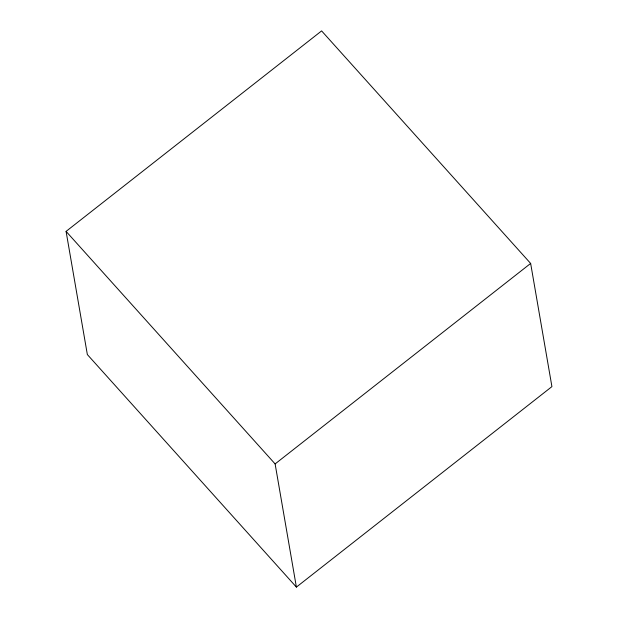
<?xml version="1.0" encoding="UTF-8"?>
<svg xmlns="http://www.w3.org/2000/svg" width="618" height="618" viewBox="0 0 618 618"><rect width="100%" height="100%" fill="white"/><g stroke="black" fill="none" stroke-linecap="round" stroke-linejoin="round"><path stroke-width="0.93" d="M66.08 231.387L321.607 30.9L530.646 263.438L551.92 386.613L296.393 587.1L87.354 354.562L66.08 231.387L275.118 463.925L296.393 587.1M275.118 463.925L530.646 263.438"/></g></svg>
